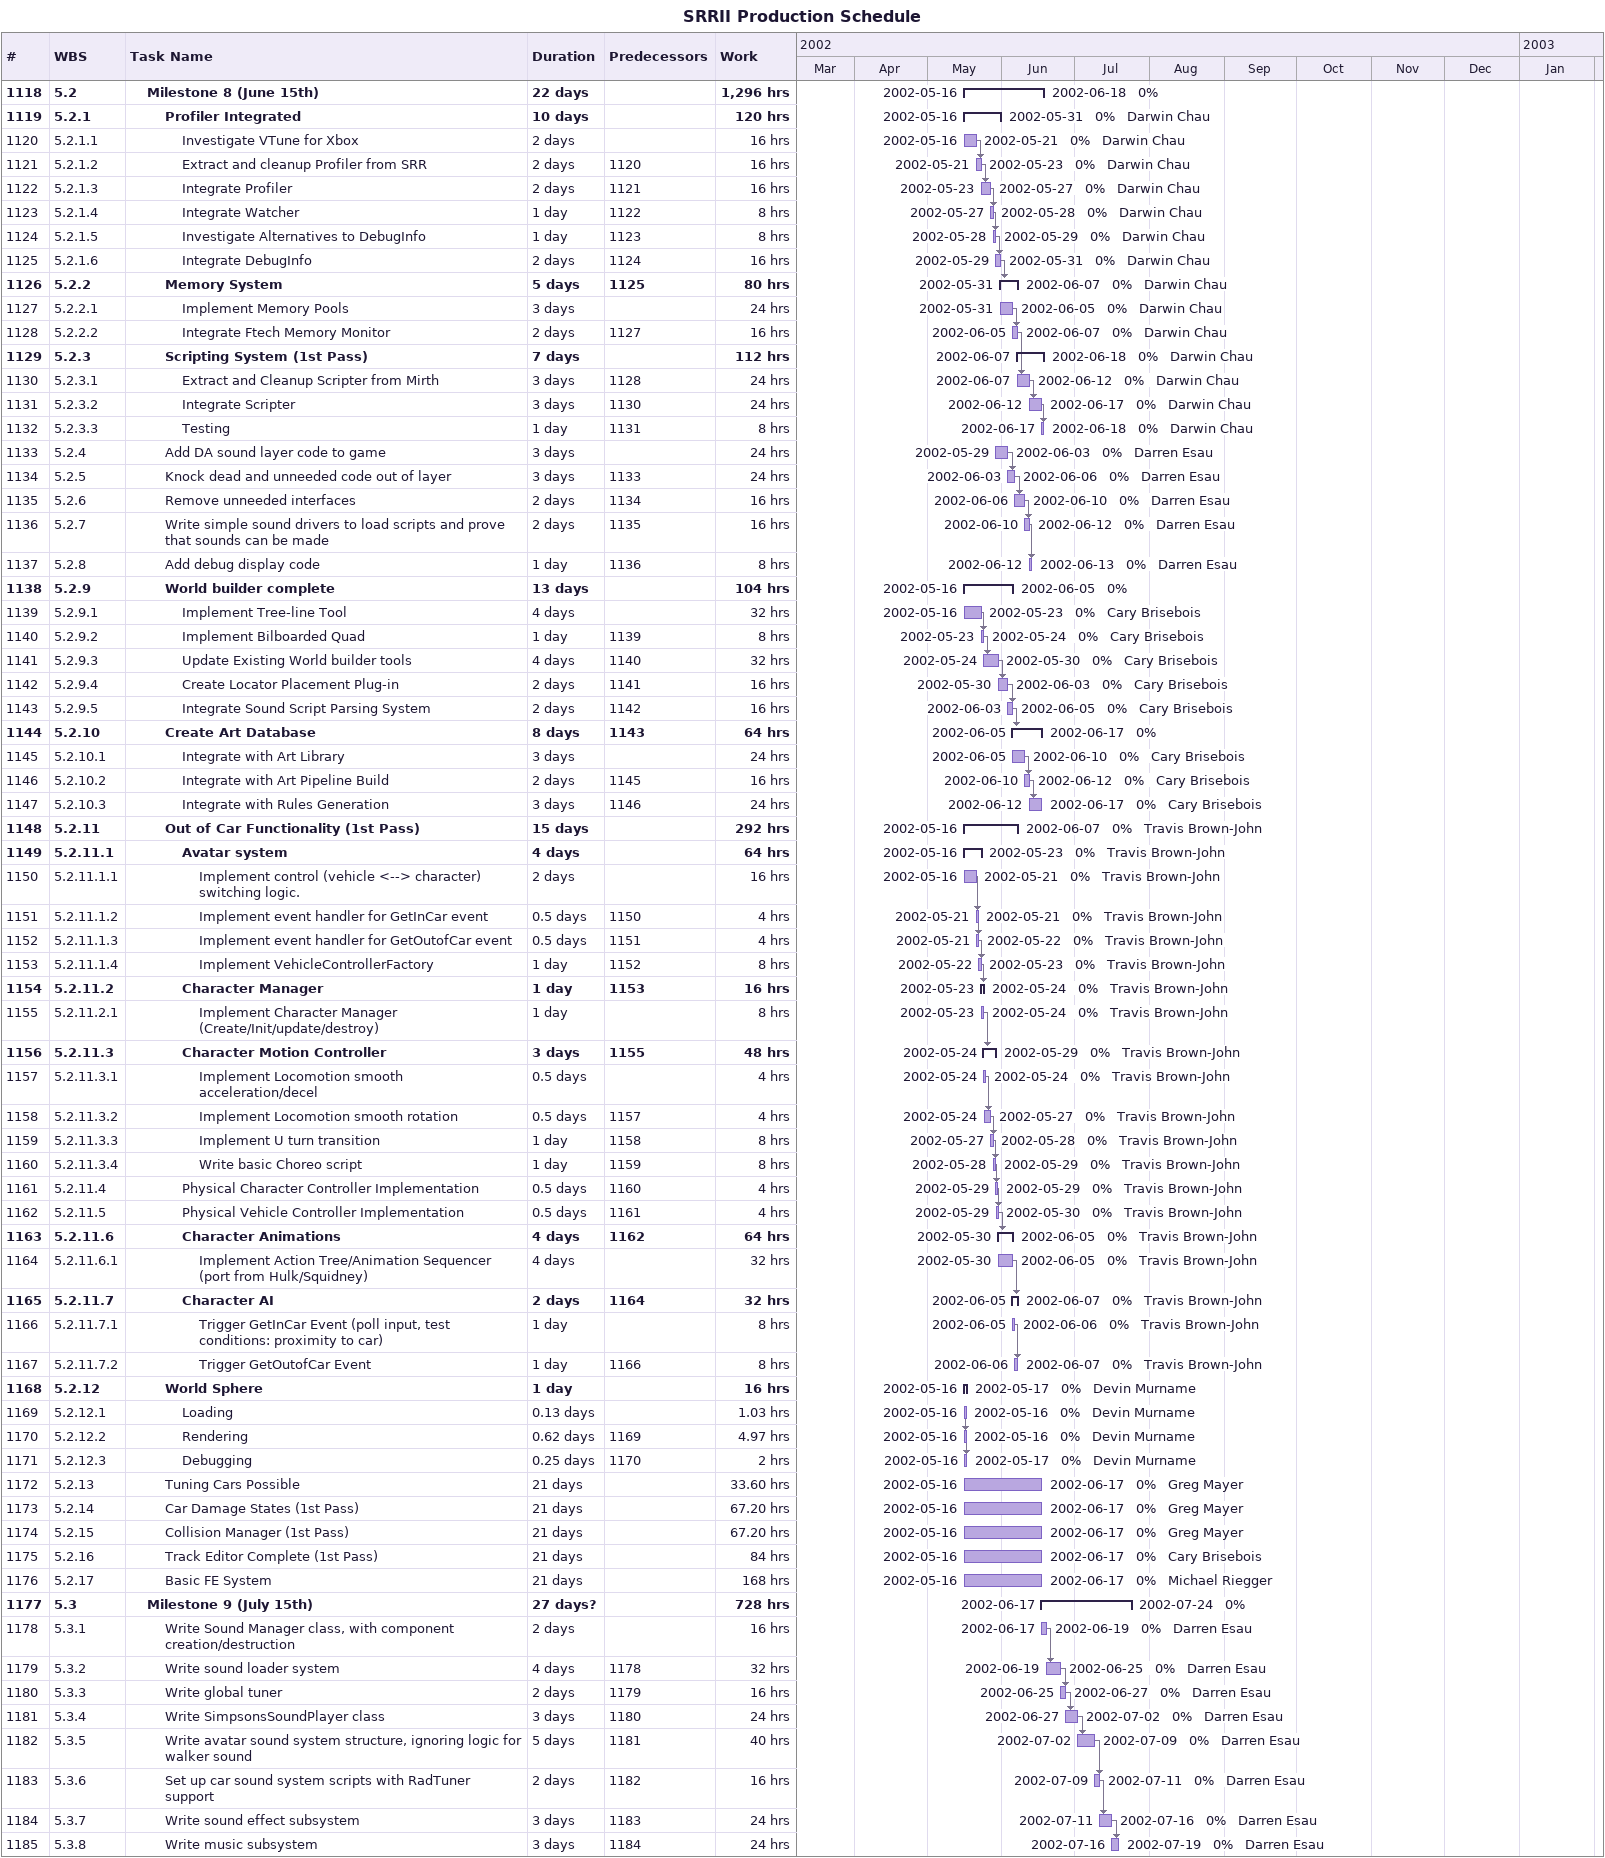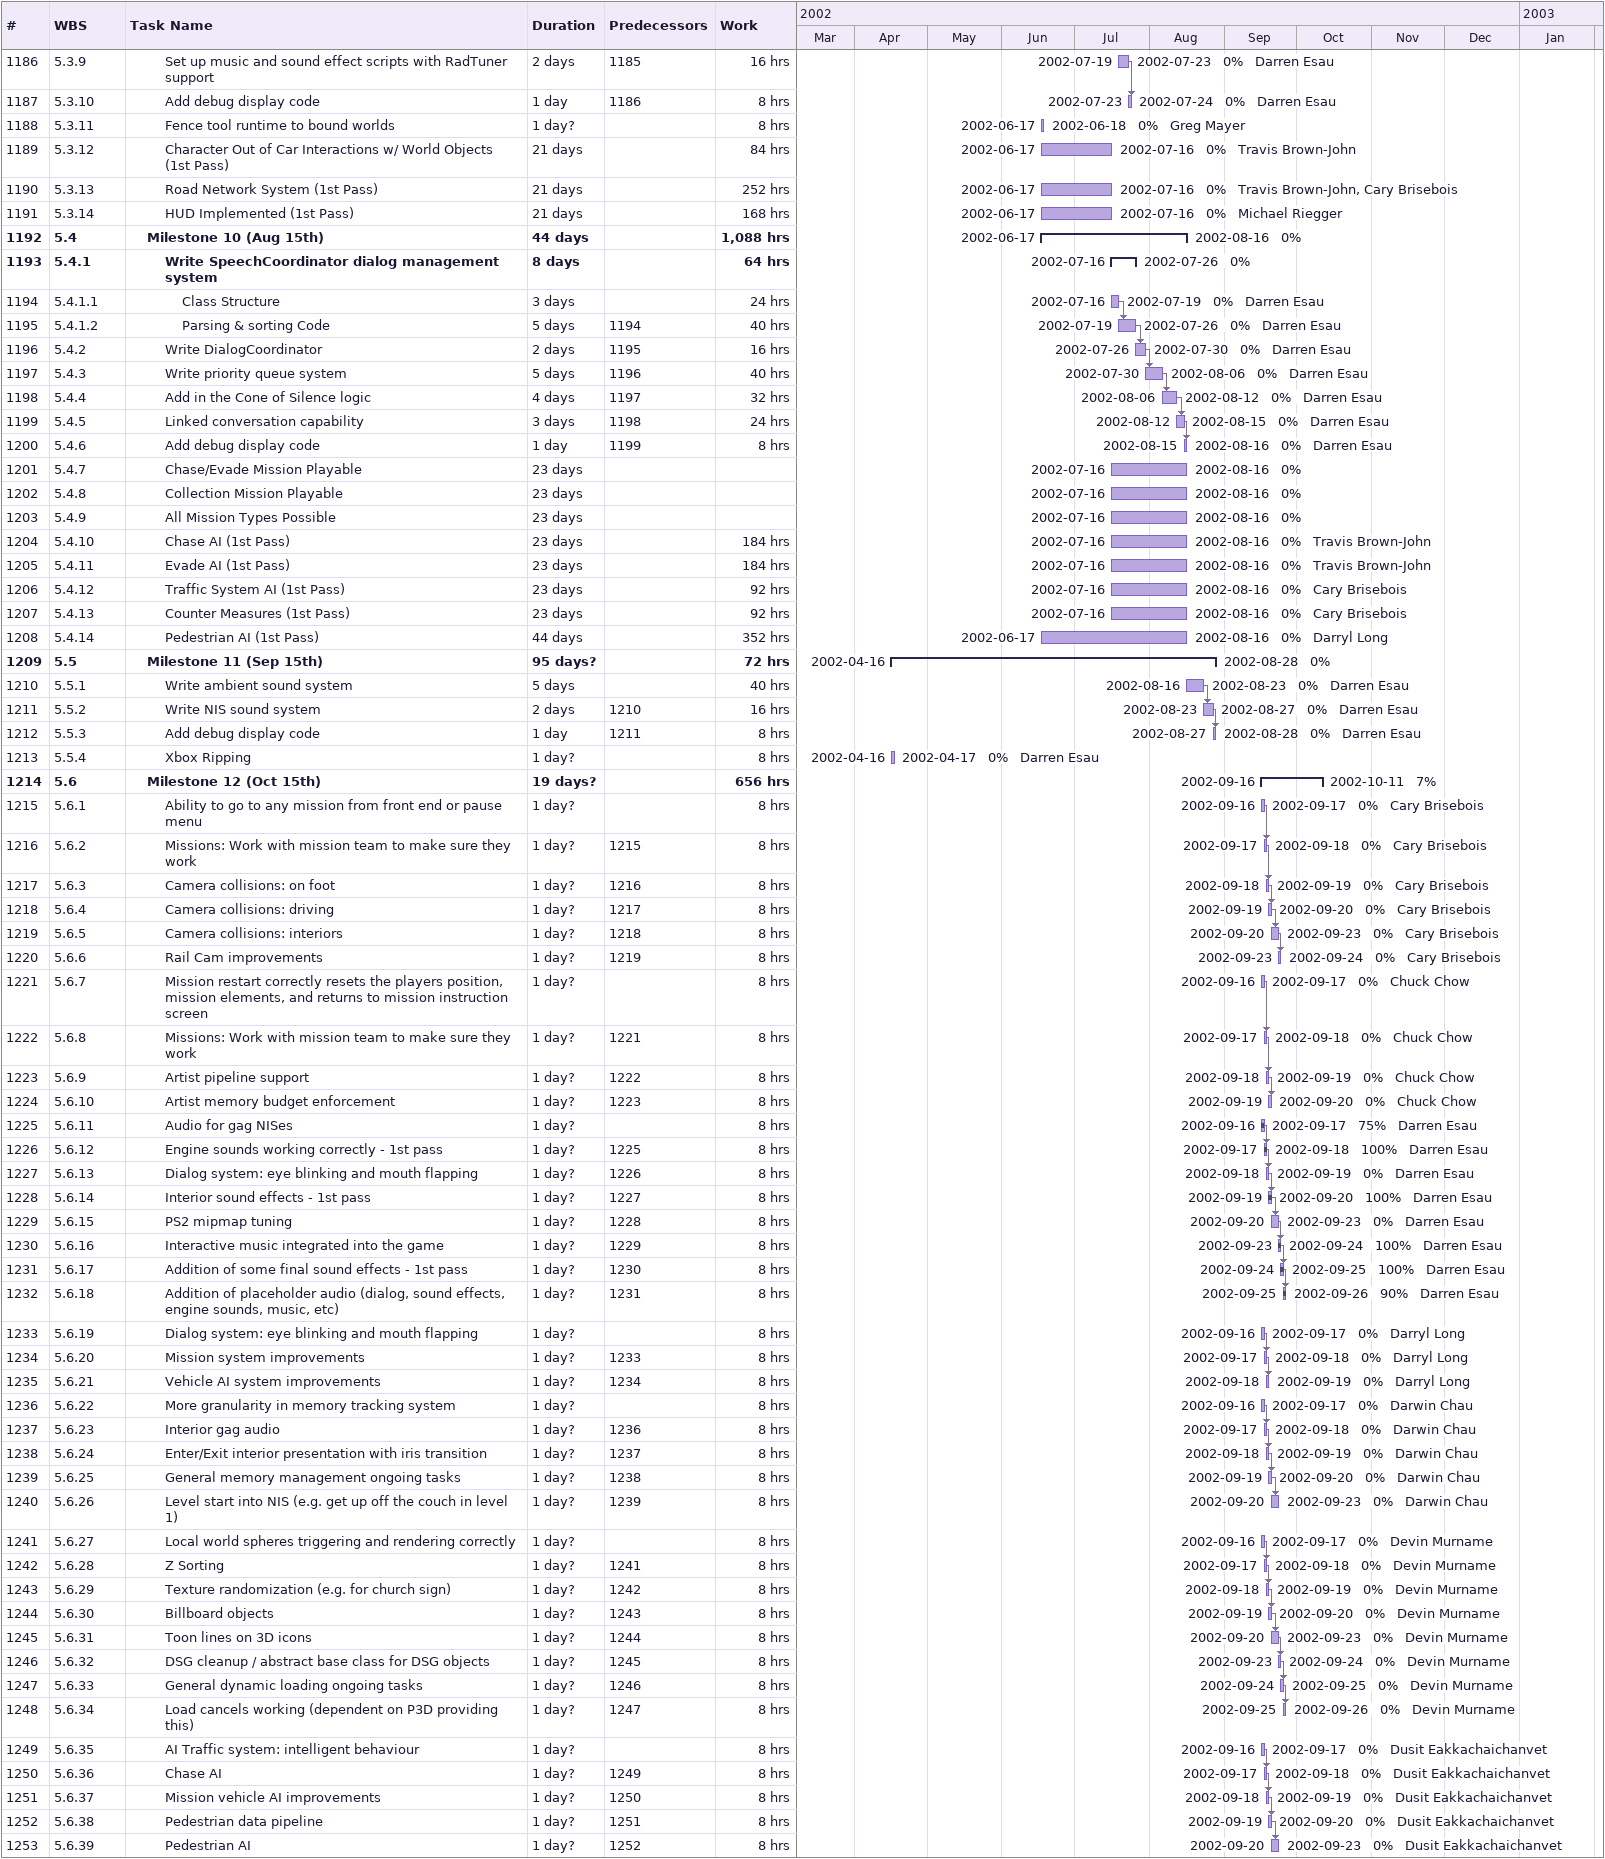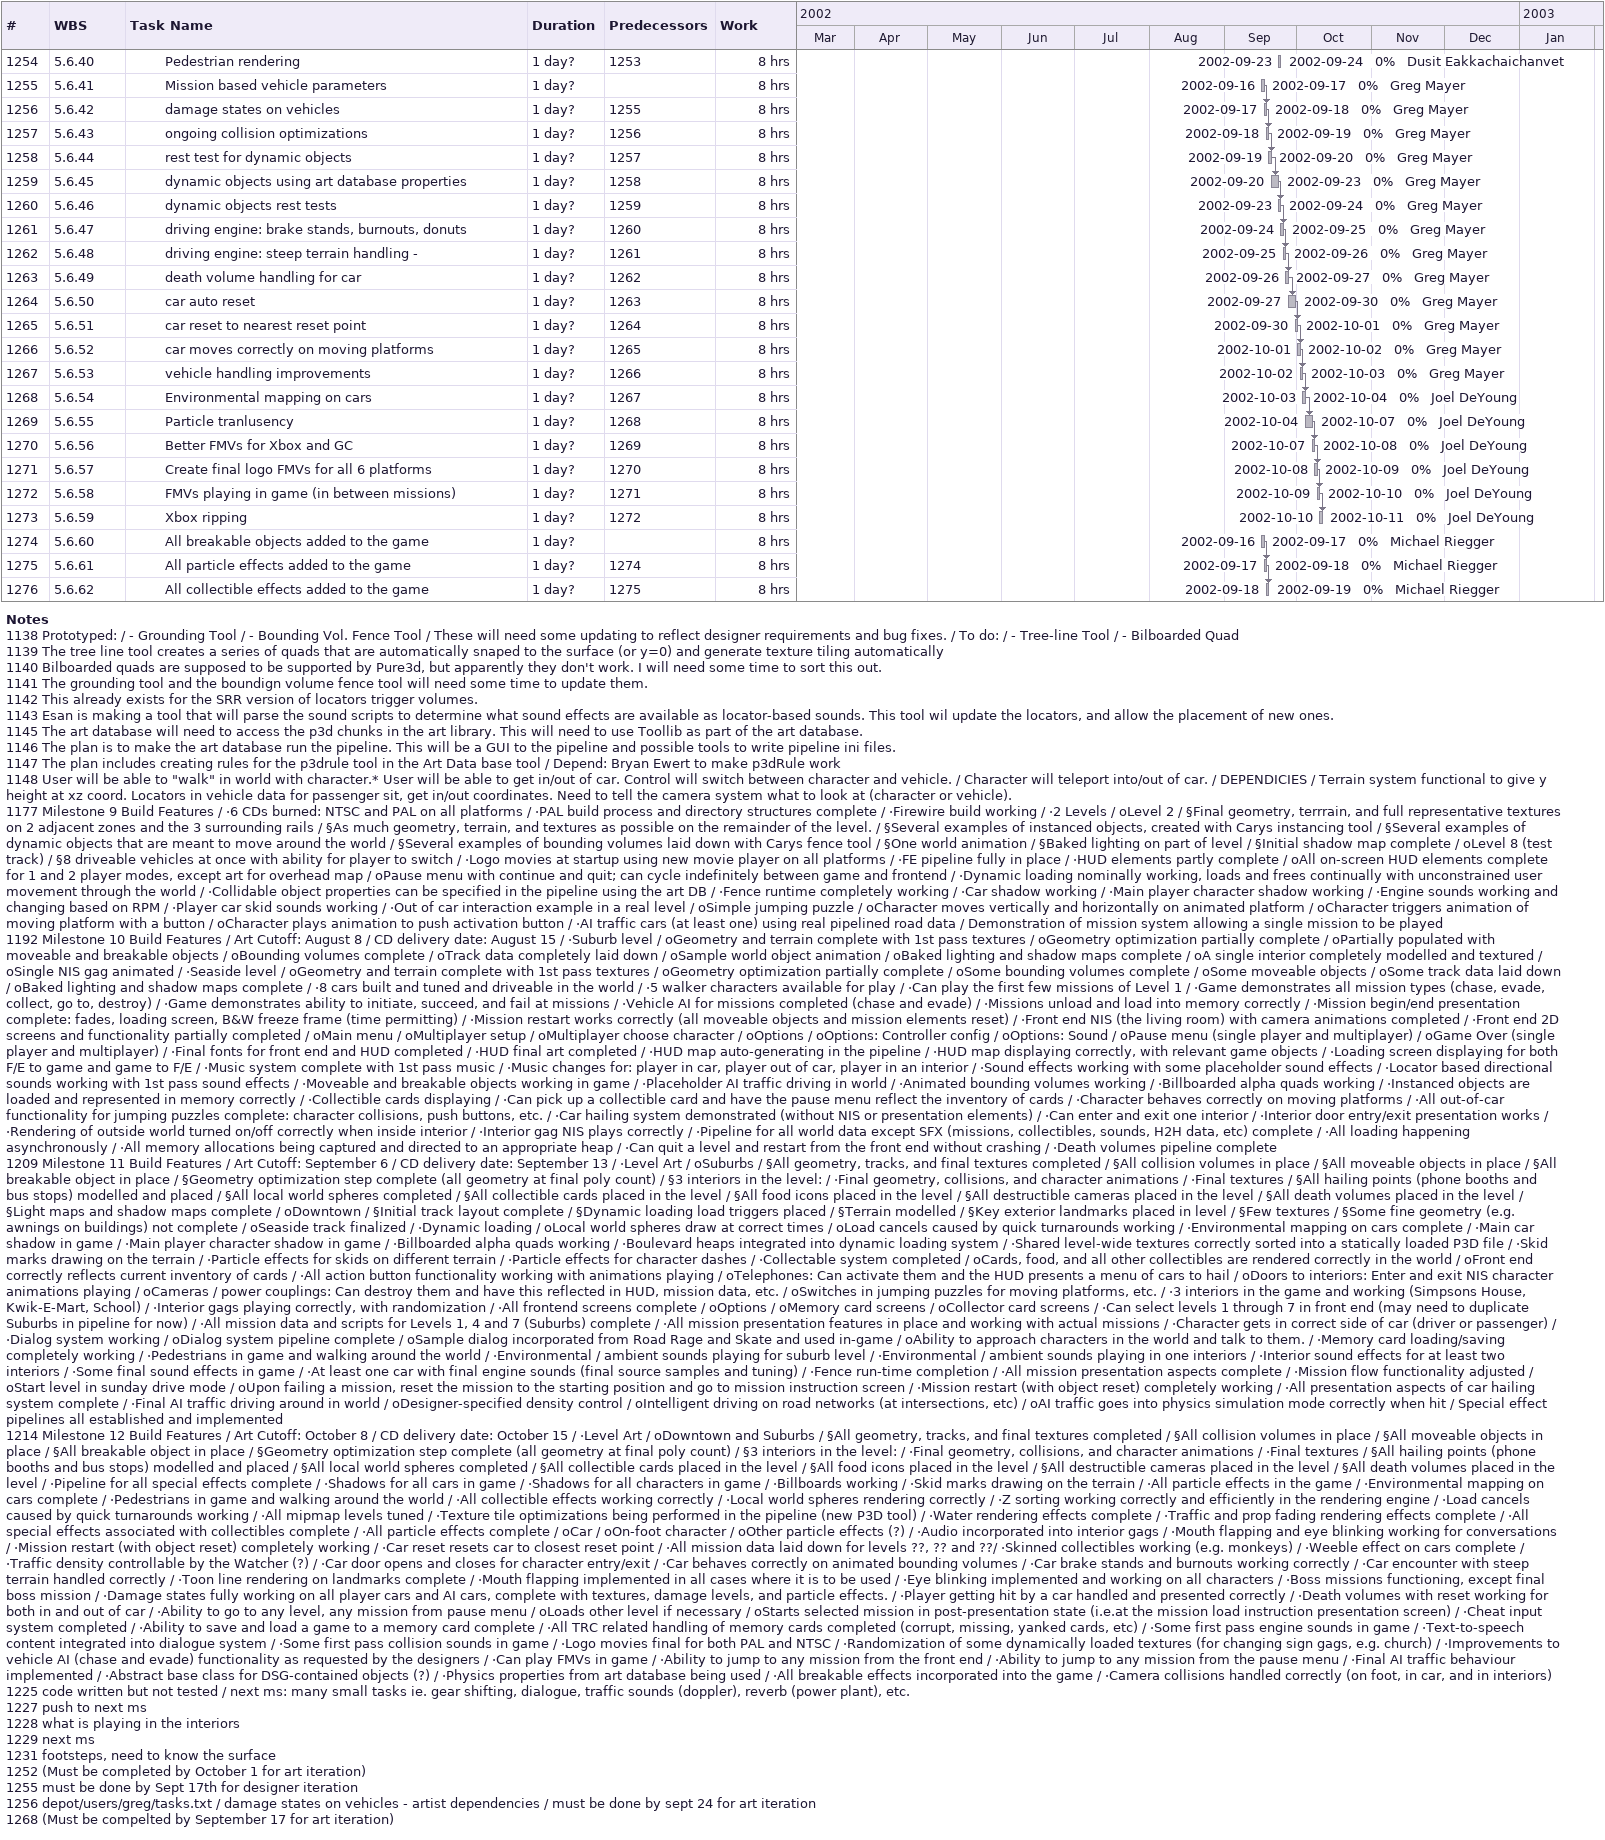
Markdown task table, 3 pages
SRRII Production Schedule

| ID | WBS | Task | Duration | Start | Finish | Predecessors | Resources | % complete | Work (h) |
|---|---|---|---|---|---|---|---|---|---|
| 1118 | 5.2 | **Milestone 8 (June 15th)** | 22d | 2002-05-16 | 2002-06-18 |  |  | 0 | 1296 |
| 1119 | 5.2.1 | **Profiler Integrated** | 10d | 2002-05-16 | 2002-05-31 |  | Darwin Chau | 0 | 120 |
| 1120 | 5.2.1.1 | Investigate VTune for Xbox | 2d | 2002-05-16 | 2002-05-21 |  | Darwin Chau | 0 | 16 |
| 1121 | 5.2.1.2 | Extract and cleanup Profiler from SRR | 2d | 2002-05-21 | 2002-05-23 | 1120 | Darwin Chau | 0 | 16 |
| 1122 | 5.2.1.3 | Integrate Profiler | 2d | 2002-05-23 | 2002-05-27 | 1121 | Darwin Chau | 0 | 16 |
| 1123 | 5.2.1.4 | Integrate Watcher | 1d | 2002-05-27 | 2002-05-28 | 1122 | Darwin Chau | 0 | 8 |
| 1124 | 5.2.1.5 | Investigate Alternatives to DebugInfo | 1d | 2002-05-28 | 2002-05-29 | 1123 | Darwin Chau | 0 | 8 |
| 1125 | 5.2.1.6 | Integrate DebugInfo | 2d | 2002-05-29 | 2002-05-31 | 1124 | Darwin Chau | 0 | 16 |
| 1126 | 5.2.2 | **Memory System** | 5d | 2002-05-31 | 2002-06-07 | 1125 | Darwin Chau | 0 | 80 |
| 1127 | 5.2.2.1 | Implement Memory Pools | 3d | 2002-05-31 | 2002-06-05 |  | Darwin Chau | 0 | 24 |
| 1128 | 5.2.2.2 | Integrate Ftech Memory Monitor | 2d | 2002-06-05 | 2002-06-07 | 1127 | Darwin Chau | 0 | 16 |
| 1129 | 5.2.3 | **Scripting System (1st Pass)** | 7d | 2002-06-07 | 2002-06-18 |  | Darwin Chau | 0 | 112 |
| 1130 | 5.2.3.1 | Extract and Cleanup Scripter from Mirth | 3d | 2002-06-07 | 2002-06-12 | 1128 | Darwin Chau | 0 | 24 |
| 1131 | 5.2.3.2 | Integrate Scripter | 3d | 2002-06-12 | 2002-06-17 | 1130 | Darwin Chau | 0 | 24 |
| 1132 | 5.2.3.3 | Testing | 1d | 2002-06-17 | 2002-06-18 | 1131 | Darwin Chau | 0 | 8 |
| 1133 | 5.2.4 | Add DA sound layer code to game | 3d | 2002-05-29 | 2002-06-03 |  | Darren Esau | 0 | 24 |
| 1134 | 5.2.5 | Knock dead and unneeded code out of layer | 3d | 2002-06-03 | 2002-06-06 | 1133 | Darren Esau | 0 | 24 |
| 1135 | 5.2.6 | Remove unneeded interfaces | 2d | 2002-06-06 | 2002-06-10 | 1134 | Darren Esau | 0 | 16 |
| 1136 | 5.2.7 | Write simple sound drivers to load scripts and prove that sounds can be made | 2d | 2002-06-10 | 2002-06-12 | 1135 | Darren Esau | 0 | 16 |
| 1137 | 5.2.8 | Add debug display code | 1d | 2002-06-12 | 2002-06-13 | 1136 | Darren Esau | 0 | 8 |
| 1138 | 5.2.9 | **World builder complete** | 13d | 2002-05-16 | 2002-06-05 |  |  | 0 | 104 |
| 1139 | 5.2.9.1 | Implement Tree-line Tool | 4d | 2002-05-16 | 2002-05-23 |  | Cary Brisebois | 0 | 32 |
| 1140 | 5.2.9.2 | Implement Bilboarded Quad | 1d | 2002-05-23 | 2002-05-24 | 1139 | Cary Brisebois | 0 | 8 |
| 1141 | 5.2.9.3 | Update Existing World builder tools | 4d | 2002-05-24 | 2002-05-30 | 1140 | Cary Brisebois | 0 | 32 |
| 1142 | 5.2.9.4 | Create Locator Placement Plug-in | 2d | 2002-05-30 | 2002-06-03 | 1141 | Cary Brisebois | 0 | 16 |
| 1143 | 5.2.9.5 | Integrate Sound Script Parsing System | 2d | 2002-06-03 | 2002-06-05 | 1142 | Cary Brisebois | 0 | 16 |
| 1144 | 5.2.10 | **Create Art Database** | 8d | 2002-06-05 | 2002-06-17 | 1143 |  | 0 | 64 |
| 1145 | 5.2.10.1 | Integrate with Art Library | 3d | 2002-06-05 | 2002-06-10 |  | Cary Brisebois | 0 | 24 |
| 1146 | 5.2.10.2 | Integrate with Art Pipeline Build | 2d | 2002-06-10 | 2002-06-12 | 1145 | Cary Brisebois | 0 | 16 |
| 1147 | 5.2.10.3 | Integrate with Rules Generation | 3d | 2002-06-12 | 2002-06-17 | 1146 | Cary Brisebois | 0 | 24 |
| 1148 | 5.2.11 | **Out of Car Functionality (1st Pass)** | 15d | 2002-05-16 | 2002-06-07 |  | Travis Brown-John | 0 | 292 |
| 1149 | 5.2.11.1 | **Avatar system** | 4d | 2002-05-16 | 2002-05-23 |  | Travis Brown-John | 0 | 64 |
| 1150 | 5.2.11.1.1 | Implement control (vehicle <--> character) switching logic. | 2d | 2002-05-16 | 2002-05-21 |  | Travis Brown-John | 0 | 16 |
| 1151 | 5.2.11.1.2 | Implement event handler for GetInCar event | 0.5d | 2002-05-21 | 2002-05-21 | 1150 | Travis Brown-John | 0 | 4 |
| 1152 | 5.2.11.1.3 | Implement event handler for GetOutofCar event | 0.5d | 2002-05-21 | 2002-05-22 | 1151 | Travis Brown-John | 0 | 4 |
| 1153 | 5.2.11.1.4 | Implement VehicleControllerFactory | 1d | 2002-05-22 | 2002-05-23 | 1152 | Travis Brown-John | 0 | 8 |
| 1154 | 5.2.11.2 | **Character Manager** | 1d | 2002-05-23 | 2002-05-24 | 1153 | Travis Brown-John | 0 | 16 |
| 1155 | 5.2.11.2.1 | Implement Character Manager (Create/Init/update/destroy) | 1d | 2002-05-23 | 2002-05-24 |  | Travis Brown-John | 0 | 8 |
| 1156 | 5.2.11.3 | **Character Motion Controller** | 3d | 2002-05-24 | 2002-05-29 | 1155 | Travis Brown-John | 0 | 48 |
| 1157 | 5.2.11.3.1 | Implement Locomotion smooth acceleration/decel | 0.5d | 2002-05-24 | 2002-05-24 |  | Travis Brown-John | 0 | 4 |
| 1158 | 5.2.11.3.2 | Implement Locomotion smooth rotation | 0.5d | 2002-05-24 | 2002-05-27 | 1157 | Travis Brown-John | 0 | 4 |
| 1159 | 5.2.11.3.3 | Implement U turn transition | 1d | 2002-05-27 | 2002-05-28 | 1158 | Travis Brown-John | 0 | 8 |
| 1160 | 5.2.11.3.4 | Write basic Choreo script | 1d | 2002-05-28 | 2002-05-29 | 1159 | Travis Brown-John | 0 | 8 |
| 1161 | 5.2.11.4 | Physical Character Controller Implementation | 0.5d | 2002-05-29 | 2002-05-29 | 1160 | Travis Brown-John | 0 | 4 |
| 1162 | 5.2.11.5 | Physical Vehicle Controller Implementation | 0.5d | 2002-05-29 | 2002-05-30 | 1161 | Travis Brown-John | 0 | 4 |
| 1163 | 5.2.11.6 | **Character Animations** | 4d | 2002-05-30 | 2002-06-05 | 1162 | Travis Brown-John | 0 | 64 |
| 1164 | 5.2.11.6.1 | Implement Action Tree/Animation Sequencer (port from Hulk/Squidney) | 4d | 2002-05-30 | 2002-06-05 |  | Travis Brown-John | 0 | 32 |
| 1165 | 5.2.11.7 | **Character AI** | 2d | 2002-06-05 | 2002-06-07 | 1164 | Travis Brown-John | 0 | 32 |
| 1166 | 5.2.11.7.1 | Trigger GetInCar Event (poll input, test conditions: proximity to car) | 1d | 2002-06-05 | 2002-06-06 |  | Travis Brown-John | 0 | 8 |
| 1167 | 5.2.11.7.2 | Trigger GetOutofCar Event | 1d | 2002-06-06 | 2002-06-07 | 1166 | Travis Brown-John | 0 | 8 |
| 1168 | 5.2.12 | **World Sphere** | 1d | 2002-05-16 | 2002-05-17 |  | Devin Murname | 0 | 16 |
| 1169 | 5.2.12.1 | Loading | 0.13d | 2002-05-16 | 2002-05-16 |  | Devin Murname | 0 | 1.03 |
| 1170 | 5.2.12.2 | Rendering | 0.62d | 2002-05-16 | 2002-05-16 | 1169 | Devin Murname | 0 | 4.97 |
| 1171 | 5.2.12.3 | Debugging | 0.25d | 2002-05-16 | 2002-05-17 | 1170 | Devin Murname | 0 | 2 |
| 1172 | 5.2.13 | Tuning Cars Possible | 21d | 2002-05-16 | 2002-06-17 |  | Greg Mayer | 0 | 33.60 |
| 1173 | 5.2.14 | Car Damage States (1st Pass) | 21d | 2002-05-16 | 2002-06-17 |  | Greg Mayer | 0 | 67.20 |
| 1174 | 5.2.15 | Collision Manager (1st Pass) | 21d | 2002-05-16 | 2002-06-17 |  | Greg Mayer | 0 | 67.20 |
| 1175 | 5.2.16 | Track Editor Complete (1st Pass) | 21d | 2002-05-16 | 2002-06-17 |  | Cary Brisebois | 0 | 84 |
| 1176 | 5.2.17 | Basic FE System | 21d | 2002-05-16 | 2002-06-17 |  | Michael Riegger | 0 | 168 |
| 1177 | 5.3 | **Milestone 9 (July 15th)** | 27d? | 2002-06-17 | 2002-07-24 |  |  | 0 | 728 |
| 1178 | 5.3.1 | Write Sound Manager class, with component creation/destruction | 2d | 2002-06-17 | 2002-06-19 |  | Darren Esau | 0 | 16 |
| 1179 | 5.3.2 | Write sound loader system | 4d | 2002-06-19 | 2002-06-25 | 1178 | Darren Esau | 0 | 32 |
| 1180 | 5.3.3 | Write global tuner | 2d | 2002-06-25 | 2002-06-27 | 1179 | Darren Esau | 0 | 16 |
| 1181 | 5.3.4 | Write SimpsonsSoundPlayer class | 3d | 2002-06-27 | 2002-07-02 | 1180 | Darren Esau | 0 | 24 |
| 1182 | 5.3.5 | Write avatar sound system structure, ignoring logic for walker sound | 5d | 2002-07-02 | 2002-07-09 | 1181 | Darren Esau | 0 | 40 |
| 1183 | 5.3.6 | Set up car sound system scripts with RadTuner support | 2d | 2002-07-09 | 2002-07-11 | 1182 | Darren Esau | 0 | 16 |
| 1184 | 5.3.7 | Write sound effect subsystem | 3d | 2002-07-11 | 2002-07-16 | 1183 | Darren Esau | 0 | 24 |
| 1185 | 5.3.8 | Write music subsystem | 3d | 2002-07-16 | 2002-07-19 | 1184 | Darren Esau | 0 | 24 |
| 1186 | 5.3.9 | Set up music and sound effect scripts with RadTuner support | 2d | 2002-07-19 | 2002-07-23 | 1185 | Darren Esau | 0 | 16 |
| 1187 | 5.3.10 | Add debug display code | 1d | 2002-07-23 | 2002-07-24 | 1186 | Darren Esau | 0 | 8 |
| 1188 | 5.3.11 | Fence tool runtime to bound worlds | 1d? | 2002-06-17 | 2002-06-18 |  | Greg Mayer | 0 | 8 |
| 1189 | 5.3.12 | Character Out of Car Interactions w/ World Objects (1st Pass) | 21d | 2002-06-17 | 2002-07-16 |  | Travis Brown-John | 0 | 84 |
| 1190 | 5.3.13 | Road Network System (1st Pass) | 21d | 2002-06-17 | 2002-07-16 |  | Travis Brown-John, Cary Brisebois | 0 | 252 |
| 1191 | 5.3.14 | HUD Implemented (1st Pass) | 21d | 2002-06-17 | 2002-07-16 |  | Michael Riegger | 0 | 168 |
| 1192 | 5.4 | **Milestone 10 (Aug 15th)** | 44d | 2002-06-17 | 2002-08-16 |  |  | 0 | 1088 |
| 1193 | 5.4.1 | **Write SpeechCoordinator dialog management system** | 8d | 2002-07-16 | 2002-07-26 |  |  | 0 | 64 |
| 1194 | 5.4.1.1 | Class Structure | 3d | 2002-07-16 | 2002-07-19 |  | Darren Esau | 0 | 24 |
| 1195 | 5.4.1.2 | Parsing & sorting Code | 5d | 2002-07-19 | 2002-07-26 | 1194 | Darren Esau | 0 | 40 |
| 1196 | 5.4.2 | Write DialogCoordinator | 2d | 2002-07-26 | 2002-07-30 | 1195 | Darren Esau | 0 | 16 |
| 1197 | 5.4.3 | Write priority queue system | 5d | 2002-07-30 | 2002-08-06 | 1196 | Darren Esau | 0 | 40 |
| 1198 | 5.4.4 | Add in the Cone of Silence logic | 4d | 2002-08-06 | 2002-08-12 | 1197 | Darren Esau | 0 | 32 |
| 1199 | 5.4.5 | Linked conversation capability | 3d | 2002-08-12 | 2002-08-15 | 1198 | Darren Esau | 0 | 24 |
| 1200 | 5.4.6 | Add debug display code | 1d | 2002-08-15 | 2002-08-16 | 1199 | Darren Esau | 0 | 8 |
| 1201 | 5.4.7 | Chase/Evade Mission Playable | 23d | 2002-07-16 | 2002-08-16 |  |  | 0 |  |
| 1202 | 5.4.8 | Collection Mission Playable | 23d | 2002-07-16 | 2002-08-16 |  |  | 0 |  |
| 1203 | 5.4.9 | All Mission Types Possible | 23d | 2002-07-16 | 2002-08-16 |  |  | 0 |  |
| 1204 | 5.4.10 | Chase AI (1st Pass) | 23d | 2002-07-16 | 2002-08-16 |  | Travis Brown-John | 0 | 184 |
| 1205 | 5.4.11 | Evade AI (1st Pass) | 23d | 2002-07-16 | 2002-08-16 |  | Travis Brown-John | 0 | 184 |
| 1206 | 5.4.12 | Traffic System AI (1st Pass) | 23d | 2002-07-16 | 2002-08-16 |  | Cary Brisebois | 0 | 92 |
| 1207 | 5.4.13 | Counter Measures (1st Pass) | 23d | 2002-07-16 | 2002-08-16 |  | Cary Brisebois | 0 | 92 |
| 1208 | 5.4.14 | Pedestrian AI (1st Pass) | 44d | 2002-06-17 | 2002-08-16 |  | Darryl Long | 0 | 352 |
| 1209 | 5.5 | **Milestone 11 (Sep 15th)** | 95d? | 2002-04-16 | 2002-08-28 |  |  | 0 | 72 |
| 1210 | 5.5.1 | Write ambient sound system | 5d | 2002-08-16 | 2002-08-23 |  | Darren Esau | 0 | 40 |
| 1211 | 5.5.2 | Write NIS sound system | 2d | 2002-08-23 | 2002-08-27 | 1210 | Darren Esau | 0 | 16 |
| 1212 | 5.5.3 | Add debug display code | 1d | 2002-08-27 | 2002-08-28 | 1211 | Darren Esau | 0 | 8 |
| 1213 | 5.5.4 | Xbox Ripping | 1d? | 2002-04-16 | 2002-04-17 |  | Darren Esau | 0 | 8 |
| 1214 | 5.6 | **Milestone 12 (Oct 15th)** | 19d? | 2002-09-16 | 2002-10-11 |  |  | 7 | 656 |
| 1215 | 5.6.1 | Ability to go to any mission from front end or pause menu | 1d? | 2002-09-16 | 2002-09-17 |  | Cary Brisebois | 0 | 8 |
| 1216 | 5.6.2 | Missions: Work with mission team to make sure they work | 1d? | 2002-09-17 | 2002-09-18 | 1215 | Cary Brisebois | 0 | 8 |
| 1217 | 5.6.3 | Camera collisions: on foot | 1d? | 2002-09-18 | 2002-09-19 | 1216 | Cary Brisebois | 0 | 8 |
| 1218 | 5.6.4 | Camera collisions: driving | 1d? | 2002-09-19 | 2002-09-20 | 1217 | Cary Brisebois | 0 | 8 |
| 1219 | 5.6.5 | Camera collisions: interiors | 1d? | 2002-09-20 | 2002-09-23 | 1218 | Cary Brisebois | 0 | 8 |
| 1220 | 5.6.6 | Rail Cam improvements | 1d? | 2002-09-23 | 2002-09-24 | 1219 | Cary Brisebois | 0 | 8 |
| 1221 | 5.6.7 | Mission restart correctly resets the players position, mission elements, and returns to mission instruction screen | 1d? | 2002-09-16 | 2002-09-17 |  | Chuck Chow | 0 | 8 |
| 1222 | 5.6.8 | Missions: Work with mission team to make sure they work | 1d? | 2002-09-17 | 2002-09-18 | 1221 | Chuck Chow | 0 | 8 |
| 1223 | 5.6.9 | Artist pipeline support | 1d? | 2002-09-18 | 2002-09-19 | 1222 | Chuck Chow | 0 | 8 |
| 1224 | 5.6.10 | Artist memory budget enforcement | 1d? | 2002-09-19 | 2002-09-20 | 1223 | Chuck Chow | 0 | 8 |
| 1225 | 5.6.11 | Audio for gag NISes | 1d? | 2002-09-16 | 2002-09-17 |  | Darren Esau | 75 | 8 |
| 1226 | 5.6.12 | Engine sounds working correctly - 1st pass | 1d? | 2002-09-17 | 2002-09-18 | 1225 | Darren Esau | 100 | 8 |
| 1227 | 5.6.13 | Dialog system: eye blinking and mouth flapping | 1d? | 2002-09-18 | 2002-09-19 | 1226 | Darren Esau | 0 | 8 |
| 1228 | 5.6.14 | Interior sound effects - 1st pass | 1d? | 2002-09-19 | 2002-09-20 | 1227 | Darren Esau | 100 | 8 |
| 1229 | 5.6.15 | PS2 mipmap tuning | 1d? | 2002-09-20 | 2002-09-23 | 1228 | Darren Esau | 0 | 8 |
| 1230 | 5.6.16 | Interactive music integrated into the game | 1d? | 2002-09-23 | 2002-09-24 | 1229 | Darren Esau | 100 | 8 |
| 1231 | 5.6.17 | Addition of some final sound effects - 1st pass | 1d? | 2002-09-24 | 2002-09-25 | 1230 | Darren Esau | 100 | 8 |
| 1232 | 5.6.18 | Addition of placeholder audio (dialog, sound effects, engine sounds, music, etc) | 1d? | 2002-09-25 | 2002-09-26 | 1231 | Darren Esau | 90 | 8 |
| 1233 | 5.6.19 | Dialog system: eye blinking and mouth flapping | 1d? | 2002-09-16 | 2002-09-17 |  | Darryl Long | 0 | 8 |
| 1234 | 5.6.20 | Mission system improvements | 1d? | 2002-09-17 | 2002-09-18 | 1233 | Darryl Long | 0 | 8 |
| 1235 | 5.6.21 | Vehicle AI system improvements | 1d? | 2002-09-18 | 2002-09-19 | 1234 | Darryl Long | 0 | 8 |
| 1236 | 5.6.22 | More granularity in memory tracking system | 1d? | 2002-09-16 | 2002-09-17 |  | Darwin Chau | 0 | 8 |
| 1237 | 5.6.23 | Interior gag audio | 1d? | 2002-09-17 | 2002-09-18 | 1236 | Darwin Chau | 0 | 8 |
| 1238 | 5.6.24 | Enter/Exit interior presentation with iris transition | 1d? | 2002-09-18 | 2002-09-19 | 1237 | Darwin Chau | 0 | 8 |
| 1239 | 5.6.25 | General memory management ongoing tasks | 1d? | 2002-09-19 | 2002-09-20 | 1238 | Darwin Chau | 0 | 8 |
| 1240 | 5.6.26 | Level start into NIS (e.g. get up off the couch in level 1) | 1d? | 2002-09-20 | 2002-09-23 | 1239 | Darwin Chau | 0 | 8 |
| 1241 | 5.6.27 | Local world spheres triggering and rendering correctly | 1d? | 2002-09-16 | 2002-09-17 |  | Devin Murname | 0 | 8 |
| 1242 | 5.6.28 | Z Sorting | 1d? | 2002-09-17 | 2002-09-18 | 1241 | Devin Murname | 0 | 8 |
| 1243 | 5.6.29 | Texture randomization (e.g. for church sign) | 1d? | 2002-09-18 | 2002-09-19 | 1242 | Devin Murname | 0 | 8 |
| 1244 | 5.6.30 | Billboard objects | 1d? | 2002-09-19 | 2002-09-20 | 1243 | Devin Murname | 0 | 8 |
| 1245 | 5.6.31 | Toon lines on 3D icons | 1d? | 2002-09-20 | 2002-09-23 | 1244 | Devin Murname | 0 | 8 |
| 1246 | 5.6.32 | DSG cleanup / abstract base class for DSG objects | 1d? | 2002-09-23 | 2002-09-24 | 1245 | Devin Murname | 0 | 8 |
| 1247 | 5.6.33 | General dynamic loading ongoing tasks | 1d? | 2002-09-24 | 2002-09-25 | 1246 | Devin Murname | 0 | 8 |
| 1248 | 5.6.34 | Load cancels working (dependent on P3D providing this) | 1d? | 2002-09-25 | 2002-09-26 | 1247 | Devin Murname | 0 | 8 |
| 1249 | 5.6.35 | AI Traffic system: intelligent behaviour | 1d? | 2002-09-16 | 2002-09-17 |  | Dusit Eakkachaichanvet | 0 | 8 |
| 1250 | 5.6.36 | Chase AI | 1d? | 2002-09-17 | 2002-09-18 | 1249 | Dusit Eakkachaichanvet | 0 | 8 |
| 1251 | 5.6.37 | Mission vehicle AI improvements | 1d? | 2002-09-18 | 2002-09-19 | 1250 | Dusit Eakkachaichanvet | 0 | 8 |
| 1252 | 5.6.38 | Pedestrian data pipeline | 1d? | 2002-09-19 | 2002-09-20 | 1251 | Dusit Eakkachaichanvet | 0 | 8 |
| 1253 | 5.6.39 | Pedestrian AI | 1d? | 2002-09-20 | 2002-09-23 | 1252 | Dusit Eakkachaichanvet | 0 | 8 |
| 1254 | 5.6.40 | Pedestrian rendering | 1d? | 2002-09-23 | 2002-09-24 | 1253 | Dusit Eakkachaichanvet | 0 | 8 |
| 1255 | 5.6.41 | Mission based vehicle parameters | 1d? | 2002-09-16 | 2002-09-17 |  | Greg Mayer | 0 | 8 |
| 1256 | 5.6.42 | damage states on vehicles | 1d? | 2002-09-17 | 2002-09-18 | 1255 | Greg Mayer | 0 | 8 |
| 1257 | 5.6.43 | ongoing collision optimizations | 1d? | 2002-09-18 | 2002-09-19 | 1256 | Greg Mayer | 0 | 8 |
| 1258 | 5.6.44 | rest test for dynamic objects | 1d? | 2002-09-19 | 2002-09-20 | 1257 | Greg Mayer | 0 | 8 |
| 1259 | 5.6.45 | dynamic objects using art database properties | 1d? | 2002-09-20 | 2002-09-23 | 1258 | Greg Mayer | 0 | 8 |
| 1260 | 5.6.46 | dynamic objects rest tests | 1d? | 2002-09-23 | 2002-09-24 | 1259 | Greg Mayer | 0 | 8 |
| 1261 | 5.6.47 | driving engine: brake stands, burnouts, donuts | 1d? | 2002-09-24 | 2002-09-25 | 1260 | Greg Mayer | 0 | 8 |
| 1262 | 5.6.48 | driving engine: steep terrain handling - | 1d? | 2002-09-25 | 2002-09-26 | 1261 | Greg Mayer | 0 | 8 |
| 1263 | 5.6.49 | death volume handling for car | 1d? | 2002-09-26 | 2002-09-27 | 1262 | Greg Mayer | 0 | 8 |
| 1264 | 5.6.50 | car auto reset | 1d? | 2002-09-27 | 2002-09-30 | 1263 | Greg Mayer | 0 | 8 |
| 1265 | 5.6.51 | car reset to nearest reset point | 1d? | 2002-09-30 | 2002-10-01 | 1264 | Greg Mayer | 0 | 8 |
| 1266 | 5.6.52 | car moves correctly on moving platforms | 1d? | 2002-10-01 | 2002-10-02 | 1265 | Greg Mayer | 0 | 8 |
| 1267 | 5.6.53 | vehicle handling improvements | 1d? | 2002-10-02 | 2002-10-03 | 1266 | Greg Mayer | 0 | 8 |
| 1268 | 5.6.54 | Environmental mapping on cars | 1d? | 2002-10-03 | 2002-10-04 | 1267 | Joel DeYoung | 0 | 8 |
| 1269 | 5.6.55 | Particle tranlusency | 1d? | 2002-10-04 | 2002-10-07 | 1268 | Joel DeYoung | 0 | 8 |
| 1270 | 5.6.56 | Better FMVs for Xbox and GC | 1d? | 2002-10-07 | 2002-10-08 | 1269 | Joel DeYoung | 0 | 8 |
| 1271 | 5.6.57 | Create final logo FMVs for all 6 platforms | 1d? | 2002-10-08 | 2002-10-09 | 1270 | Joel DeYoung | 0 | 8 |
| 1272 | 5.6.58 | FMVs playing in game (in between missions) | 1d? | 2002-10-09 | 2002-10-10 | 1271 | Joel DeYoung | 0 | 8 |
| 1273 | 5.6.59 | Xbox ripping | 1d? | 2002-10-10 | 2002-10-11 | 1272 | Joel DeYoung | 0 | 8 |
| 1274 | 5.6.60 | All breakable objects added to the game | 1d? | 2002-09-16 | 2002-09-17 |  | Michael Riegger | 0 | 8 |
| 1275 | 5.6.61 | All particle effects added to the game | 1d? | 2002-09-17 | 2002-09-18 | 1274 | Michael Riegger | 0 | 8 |
| 1276 | 5.6.62 | All collectible effects added to the game | 1d? | 2002-09-18 | 2002-09-19 | 1275 | Michael Riegger | 0 | 8 |

Notes
- 1138: Prototyped: / - Grounding Tool / - Bounding Vol. Fence Tool / These will need some updating to reflect designer requirements and bug fixes. / To do: / - Tree-line Tool / - Bilboarded Quad
- 1139: The tree line tool creates a series of quads that are automatically snaped to the surface (or y=0) and generate texture tiling automatically
- 1140: Bilboarded quads are supposed to be supported by Pure3d, but apparently they don't work. I will need some time to sort this out.
- 1141: The grounding tool and the boundign volume fence tool will need some time to update them.
- 1142: This already exists for the SRR version of locators trigger volumes.
- 1143: Esan is making a tool that will parse the sound scripts to determine what sound effects are available as locator-based sounds. This tool wil update the locators, and allow the placement of new ones.
- 1145: The art database will need to access the p3d chunks in the art library. This will need to use Toollib as part of the art database.
- 1146: The plan is to make the art database run the pipeline. This will be a GUI to the pipeline and possible tools to write pipeline ini files.
- 1147: The plan includes creating rules for the p3drule tool in the Art Data base tool / Depend: Bryan Ewert to make p3dRule work
- 1148: User will be able to "walk" in world with character.* User will be able to get in/out of car. Control will switch between character and vehicle. / Character will teleport into/out of car. / DEPENDICIES / Terrain system functional to give y height at xz coord. Locators in vehicle data for passenger sit, get in/out coordinates. Need to tell the camera system what to look at (character or vehicle).
- 1177: Milestone 9 Build Features / ·6 CDs burned: NTSC and PAL on all platforms / ·PAL build process and directory structures complete / ·Firewire build working / ·2 Levels / oLevel 2 / §Final geometry, terrrain, and full representative textures on 2 adjacent zones and the 3 surrounding rails / §As much geometry, terrain, and textures as possible on the remainder of the level. / §Several examples of instanced objects, created with Carys instancing tool / §Several examples of dynamic objects that are meant to move around the world / §Several examples of bounding volumes laid down with Carys fence tool / §One world animation / §Baked lighting on part of level / §Initial shadow map complete / oLevel 8 (test track) / §8 driveable vehicles at once with ability for player to switch / ·Logo movies at startup using new movie player on all platforms / ·FE pipeline fully in place / ·HUD elements partly complete / oAll on-screen HUD elements complete for 1 and 2 player modes, except art for overhead map / oPause menu with continue and quit; can cycle indefinitely between game and frontend / ·Dynamic loading nominally working, loads and frees continually with unconstrained user movement through the world / ·Collidable object properties can be specified in the pipeline using the art DB / ·Fence runtime completely working / ·Car shadow working / ·Main player character shadow working / ·Engine sounds working and changing based on RPM / ·Player car skid sounds working / ·Out of car interaction example in a real level / oSimple jumping puzzle / oCharacter moves vertically and horizontally on animated platform / oCharacter triggers animation of moving platform with a button / oCharacter plays animation to push activation button / ·AI traffic cars (at least one) using real pipelined road data / Demonstration of mission system allowing a single mission to be played
- 1192: Milestone 10 Build Features / Art Cutoff: August 8 / CD delivery date: August 15 / ·Suburb level / oGeometry and terrain complete with 1st pass textures / oGeometry optimization partially complete / oPartially populated with moveable and breakable objects / oBounding volumes complete / oTrack data completely laid down / oSample world object animation / oBaked lighting and shadow maps complete / oA single interior completely modelled and textured / oSingle NIS gag animated / ·Seaside level / oGeometry and terrain complete with 1st pass textures / oGeometry optimization partially complete / oSome bounding volumes complete / oSome moveable objects / oSome track data laid down / oBaked lighting and shadow maps complete / ·8 cars built and tuned and driveable in the world / ·5 walker characters available for play / ·Can play the first few missions of Level 1 / ·Game demonstrates all mission types (chase, evade, collect, go to, destroy) / ·Game demonstrates ability to initiate, succeed, and fail at missions / ·Vehicle AI for missions completed (chase and evade) / ·Missions unload and load into memory correctly / ·Mission begin/end presentation complete: fades, loading screen, B&W freeze frame (time permitting) / ·Mission restart works correctly (all moveable objects and mission elements reset) / ·Front end NIS (the living room) with camera animations completed / ·Front end 2D screens and functionality partially completed / oMain menu / oMultiplayer setup / oMultiplayer choose character / oOptions / oOptions: Controller config / oOptions: Sound / oPause menu (single player and multiplayer) / oGame Over (single player and multiplayer) / ·Final fonts for front end and HUD completed / ·HUD final art completed / ·HUD map auto-generating in the pipeline / ·HUD map displaying correctly, with relevant game objects / ·Loading screen displaying for both F/E to game and game to F/E / ·Music system complete with 1st pass music / ·Music changes for: player in car, player out of car, player in an interior / ·Sound effects working with some placeholder sound effects / ·Locator based directional sounds working with 1st pass sound effects / ·Moveable and breakable objects working in game / ·Placeholder AI traffic driving in world / ·Animated bounding volumes working / ·Billboarded alpha quads working / ·Instanced objects are loaded and represented in memory correctly / ·Collectible cards displaying / ·Can pick up a collectible card and have the pause menu reflect the inventory of cards / ·Character behaves correctly on moving platforms / ·All out-of-car functionality for jumping puzzles complete: character collisions, push buttons, etc. / ·Car hailing system demonstrated (without NIS or presentation elements) / ·Can enter and exit one interior / ·Interior door entry/exit presentation works / ·Rendering of outside world turned on/off correctly when inside interior / ·Interior gag NIS plays correctly / ·Pipeline for all world data except SFX (missions, collectibles, sounds, H2H data, etc) complete / ·All loading happening asynchronously / ·All memory allocations being captured and directed to an appropriate heap / ·Can quit a level and restart from the front end without crashing / ·Death volumes pipeline complete
- 1209: Milestone 11 Build Features / Art Cutoff: September 6 / CD delivery date: September 13 / ·Level Art / oSuburbs / §All geometry, tracks, and final textures completed / §All collision volumes in place / §All moveable objects in place / §All breakable object in place / §Geometry optimization step complete (all geometry at final poly count) / §3 interiors in the level: / ·Final geometry, collisions, and character animations / ·Final textures / §All hailing points (phone booths and bus stops) modelled and placed / §All local world spheres completed / §All collectible cards placed in the level / §All food icons placed in the level / §All destructible cameras placed in the level / §All death volumes placed in the level / §Light maps and shadow maps complete / oDowntown / §Initial track layout complete / §Dynamic loading load triggers placed / §Terrain modelled / §Key exterior landmarks placed in level / §Few textures / §Some fine geometry (e.g. awnings on buildings) not complete / oSeaside track finalized / ·Dynamic loading / oLocal world spheres draw at correct times / oLoad cancels caused by quick turnarounds working / ·Environmental mapping on cars complete / ·Main car shadow in game / ·Main player character shadow in game / ·Billboarded alpha quads working / ·Boulevard heaps integrated into dynamic loading system / ·Shared level-wide textures correctly sorted into a statically loaded P3D file / ·Skid marks drawing on the terrain / ·Particle effects for skids on different terrain / ·Particle effects for character dashes / ·Collectable system completed / oCards, food, and all other collectibles are rendered correctly in the world / oFront end correctly reflects current inventory of cards / ·All action button functionality working with animations playing / oTelephones: Can activate them and the HUD presents a menu of cars to hail / oDoors to interiors: Enter and exit NIS character animations playing / oCameras / power couplings: Can destroy them and have this reflected in HUD, mission data, etc. / oSwitches in jumping puzzles for moving platforms, etc. / ·3 interiors in the game and working (Simpsons House, Kwik-E-Mart, School) / ·Interior gags playing correctly, with randomization / ·All frontend screens complete / oOptions / oMemory card screens / oCollector card screens / ·Can select levels 1 through 7 in front end (may need to duplicate Suburbs in pipeline for now) / ·All mission data and scripts for Levels 1, 4 and 7 (Suburbs) complete / ·All mission presentation features in place and working with actual missions / ·Character gets in correct side of car (driver or passenger) / ·Dialog system working / oDialog system pipeline complete / oSample dialog incorporated from Road Rage and Skate and used in-game / oAbility to approach characters in the world and talk to them. / ·Memory card loading/saving completely working / ·Pedestrians in game and walking around the world / ·Environmental / ambient sounds playing for suburb level / ·Environmental / ambient sounds playing in one interiors / ·Interior sound effects for at least two interiors / ·Some final sound effects in game / ·At least one car with final engine sounds (final source samples and tuning) / ·Fence run-time completion / ·All mission presentation aspects complete / ·Mission flow functionality adjusted / oStart level in sunday drive mode / oUpon failing a mission, reset the mission to the starting position and go to mission instruction screen / ·Mission restart (with object reset) completely working / ·All presentation aspects of car hailing system complete / ·Final AI traffic driving around in world / oDesigner-specified density control / oIntelligent driving on road networks (at intersections, etc) / oAI traffic goes into physics simulation mode correctly when hit / Special effect pipelines all established and implemented
- 1214: Milestone 12 Build Features / Art Cutoff: October 8 / CD delivery date: October 15 / ·Level Art / oDowntown and Suburbs / §All geometry, tracks, and final textures completed / §All collision volumes in place / §All moveable objects in place / §All breakable object in place / §Geometry optimization step complete (all geometry at final poly count) / §3 interiors in the level: / ·Final geometry, collisions, and character animations / ·Final textures / §All hailing points (phone booths and bus stops) modelled and placed / §All local world spheres completed / §All collectible cards placed in the level / §All food icons placed in the level / §All destructible cameras placed in the level / §All death volumes placed in the level / ·Pipeline for all special effects complete / ·Shadows for all cars in game / ·Shadows for all characters in game / ·Billboards working / ·Skid marks drawing on the terrain / ·All particle effects in the game / ·Environmental mapping on cars complete / ·Pedestrians in game and walking around the world / ·All collectible effects working correctly / ·Local world spheres rendering correctly / ·Z sorting working correctly and efficiently in the rendering engine / ·Load cancels caused by quick turnarounds working / ·All mipmap levels tuned / ·Texture tile optimizations being performed in the pipeline (new P3D tool) / ·Water rendering effects complete / ·Traffic and prop fading rendering effects complete / ·All special effects associated with collectibles complete / ·All particle effects complete / oCar / oOn-foot character / oOther particle effects (?) / ·Audio incorporated into interior gags / ·Mouth flapping and eye blinking working for conversations / ·Mission restart (with object reset) completely working / ·Car reset resets car to closest reset point / ·All mission data laid down for levels ??, ?? and ??/ ·Skinned collectibles working (e.g. monkeys) / ·Weeble effect on cars complete / ·Traffic density controllable by the Watcher (?) / ·Car door opens and closes for character entry/exit / ·Car behaves correctly on animated bounding volumes / ·Car brake stands and burnouts working correctly / ·Car encounter with steep terrain handled correctly / ·Toon line rendering on landmarks complete / ·Mouth flapping implemented in all cases where it is to be used / ·Eye blinking implemented and working on all characters / ·Boss missions functioning, except final boss mission / ·Damage states fully working on all player cars and AI cars, complete with textures, damage levels, and particle effects. / ·Player getting hit by a car handled and presented correctly / ·Death volumes with reset working for both in and out of car / ·Ability to go to any level, any mission from pause menu / oLoads other level if necessary / oStarts selected mission in post-presentation state (i.e.at the mission load instruction presentation screen) / ·Cheat input system completed / ·Ability to save and load a game to a memory card complete / ·All TRC related handling of memory cards completed (corrupt, missing, yanked cards, etc) / ·Some first pass engine sounds in game / ·Text-to-speech content integrated into dialogue system / ·Some first pass collision sounds in game / ·Logo movies final for both PAL and NTSC / ·Randomization of some dynamically loaded textures (for changing sign gags, e.g. church) / ·Improvements to vehicle AI (chase and evade) functionality as requested by the designers / ·Can play FMVs in game / ·Ability to jump to any mission from the front end / ·Ability to jump to any mission from the pause menu / ·Final AI traffic behaviour implemented / ·Abstract base class for DSG-contained objects (?) / ·Physics properties from art database being used / ·All breakable effects incorporated into the game / ·Camera collisions handled correctly (on foot, in car, and in interiors)
- 1225: code written but not tested / next ms: many small tasks ie. gear shifting, dialogue, traffic sounds (doppler), reverb (power plant), etc.
- 1227: push to next ms
- 1228: what is playing in the interiors
- 1229: next ms
- 1231: footsteps, need to know the surface
- 1252: (Must be completed by October 1 for art iteration)
- 1255: must be done by Sept 17th for designer iteration
- 1256: depot/users/greg/tasks.txt / damage states on vehicles - artist dependencies / must be done by sept 24 for art iteration
- 1268: (Must be compelted by September 17 for art iteration)
